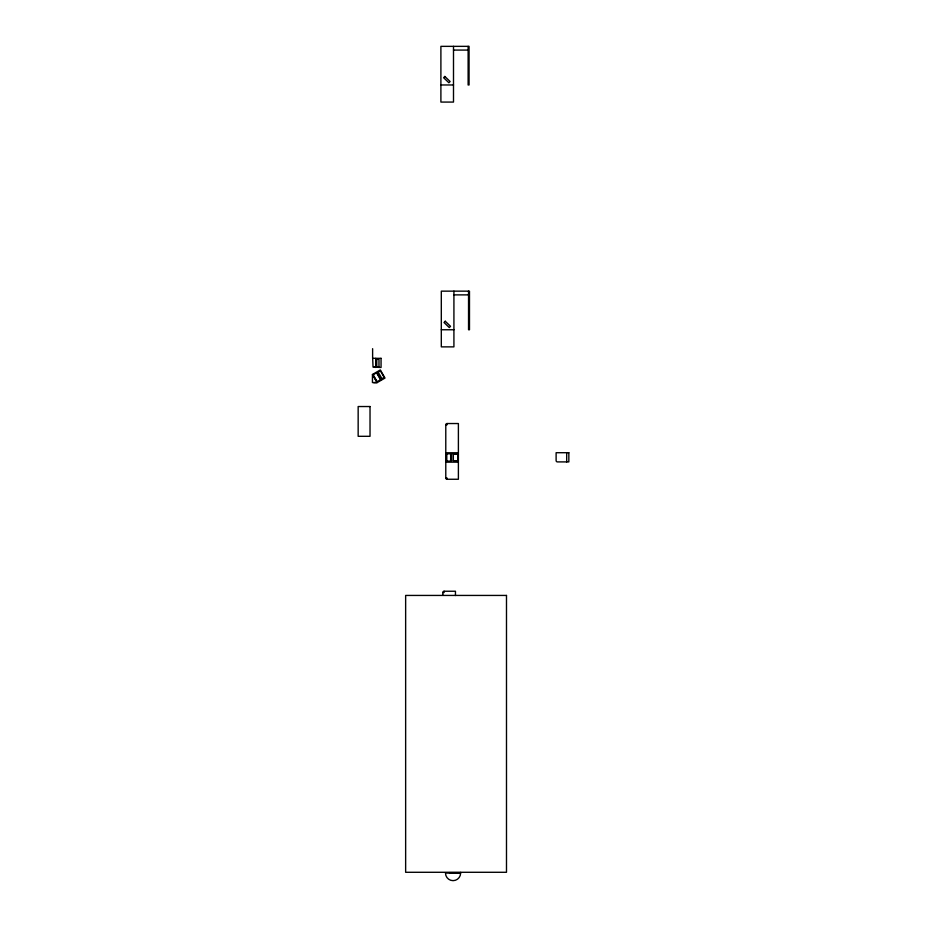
<?xml version="1.0" encoding="UTF-8"?>
<svg xmlns="http://www.w3.org/2000/svg" width="927" height="927" viewBox="0 0 927 927"><rect width="100%" height="100%" fill="white"/><g stroke="black" fill="none" stroke-linecap="round" stroke-linejoin="round"><path stroke-width="1.39" d="M372.445 374.485L377.138 382.608L372.445 382.55L372.445 374.485L380.325 369.931L385.006 378.054L377.138 382.608L373.662 382.654M453.315 454.021L457.741 453.917L457.741 460.719L453.315 460.823L453.315 453.917L457.741 453.917M453.5 50.081L468.123 50.081M440.893 84.971L453.5 84.971M453.917 294.879L468.541 294.879M441.31 329.757L453.917 329.757M374.021 366.71L378.981 366.71L378.981 359.34L376.235 359.34L376.235 366.71M447.034 423.535L458.39 423.535L458.39 479.259L447.034 479.259A1.263 1.263 0 0 1 445.783 477.996L445.783 424.798A1.263 1.263 0 0 1 447.034 423.535L447.034 424.798L445.783 424.798M445.783 452.77L458.39 452.77M453.315 460.719L457.741 460.719M445.783 462.156L458.39 462.156M445.783 477.996L447.034 477.996L447.034 479.259M442.851 595.389L442.851 592.504A1.263 1.263 0 0 1 444.114 591.241L455.458 591.241L455.458 595.516M442.851 592.504L444.114 592.504L444.114 591.241M449.271 872.666L460.116 872.666M460.615 873.083L445.493 873.083A7.567 7.567 0 0 0 453.048 880.65A7.567 7.567 0 0 0 460.615 873.083L460.615 872.4M376.547 372.793L380.58 379.78M373.141 374.751L377.173 381.739M566.687 452.712L566.687 461.901M468.541 291.148L468.541 329.757L469.479 329.757L469.479 291.148L441.31 291.148L441.31 346.872L453.917 346.872L453.917 291.148M468.123 46.35L468.123 84.971L469.062 84.971L469.062 46.35L440.893 46.35L440.893 102.074L453.5 102.074L453.5 46.35M450.661 453.801L450.661 461.113M446.791 453.801L446.791 461.113M376.768 359.34L376.768 366.71M375.759 358.332L375.759 367.463M372.619 348.679L372.619 358.436M444.833 76.443L443.616 77.717L448.888 82.781L450.105 81.518L444.833 76.443M445.25 321.24L444.033 322.515L449.294 327.579L450.522 326.316L445.25 321.24M376.872 372.608L372.828 374.937L376.86 381.924L380.904 379.595L376.872 372.608M380.394 370.846L378.158 372.133L381.947 378.68L384.184 377.393L380.394 370.846M381.055 358.332L372.677 358.332L373.036 367.092L381.055 367.463L381.055 358.332M370.024 406.536L358.158 406.536L358.158 436.304L370.024 436.304L370.024 406.536M568.842 452.712L556.119 452.712L556.119 460.58A1.321 1.321 0 0 0 557.44 461.901L568.842 461.901L568.842 452.712M451.588 453.801L445.875 453.801L445.875 461.113L451.588 461.113L451.588 453.801M506.49 595.435L405.644 595.435L405.644 872.284L506.49 872.284L506.49 595.435"/></g></svg>
